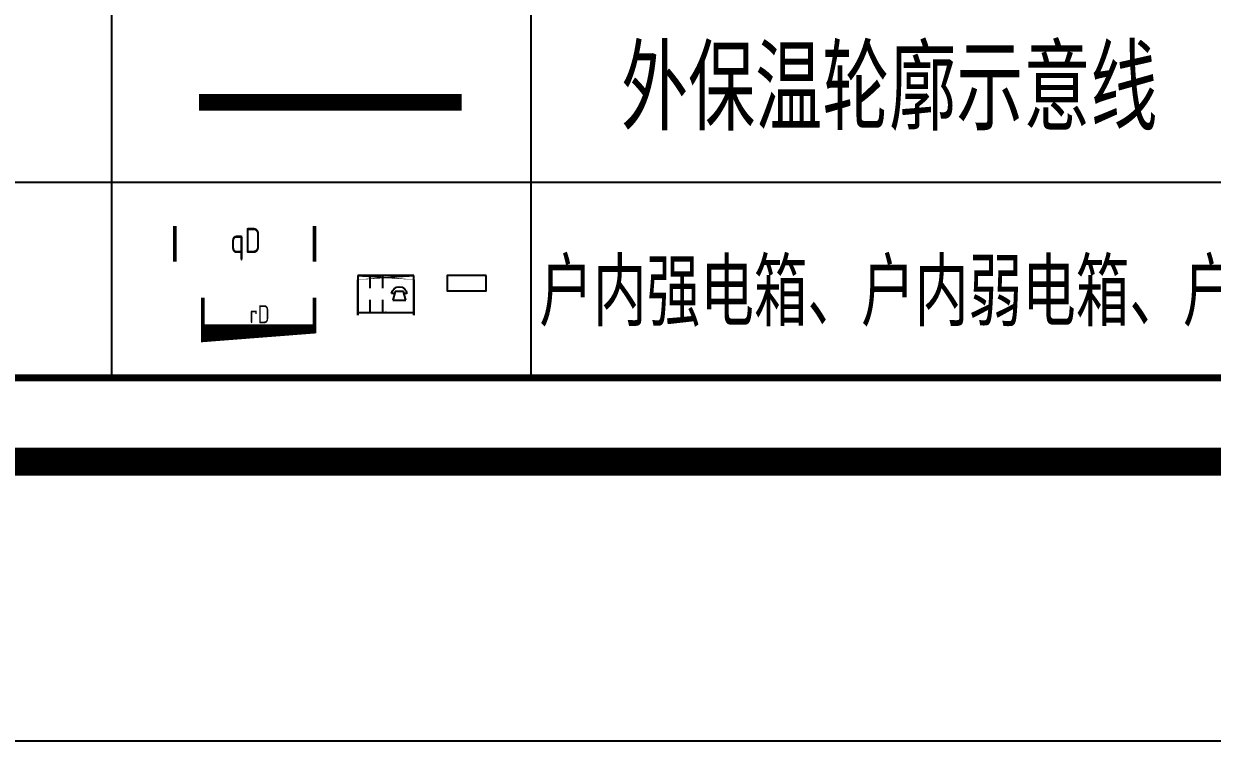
# Model space of a CAD drawing. Extents: x -518115 to 1124316, y -209821 to 1628073.
# Drawn here: x 822538 to 826792, y -206835 to -204269 of the extents above; entities that cross this region are included whole.
import ezdxf
from ezdxf.enums import TextEntityAlignment as Align

# ---------------------------------------------------------------- set-up
doc = ezdxf.new("R2010")
doc.units = 0
doc.header["$LTSCALE"] = 1000
doc.header["$MEASUREMENT"] = 0
doc.linetypes.add('DASH', pattern=[0.35, 0.25, -0.1])
for name, color, linetype in [('C-Sheet-图框', 101, 'Continuous'), ('EQUIP-安防', 3, 'Continuous'), ('PUB_TEXT', 4, 'Continuous'), ('修改标示', 212, 'Continuous'), ('图框', 140, 'Continuous')]:
    doc.layers.add(name, color=color, linetype=linetype)
doc.layers.add('EQUIP-消防', color=3, linetype='Continuous', lineweight=20)
doc.layers.add('yichutu', color=7, linetype='Continuous', true_color=0xffffff, plot=False)
doc.styles.add('_TEL_DIM', font='SIMPLEX', dxfattribs={"width": 0.8, "height": 3.5, "bigfont": 'HZTXT'})
doc.styles.add('房间名称', font='TSSDENG', dxfattribs={"width": 0.8, "bigfont": 'HZTXT'})

# ---------------------------------------------------------------- blocks, each defined once
blk = doc.blocks.new('TK')
at = {"layer": '图框'}
blk.add_lwpolyline([(465375.0184975343, 548713.6539831527), (549475.0184975343, 548713.6539831527), (549475.0184975343, 489313.6539831528), (465375.0184975343, 489313.6539831528)], close=True, dxfattribs=at)
blk.add_lwpolyline([(465375.0184975343, 548713.6539831527), (549475.0184975343, 548713.6539831527), (549475.0184975343, 489313.6539831528), (465375.0184975343, 489313.6539831528)], close=True, dxfattribs=at)
at = {"layer": '图框', "const_width": 100}
blk.add_lwpolyline([(548475.0184975343, 490313.6539831528), (548475.0184975343, 547713.6539831527), (467875.0184975343, 547713.6539831527), (467875.0184975343, 490313.6539831528)], close=True, dxfattribs=at)
blk = doc.blocks.new('$equip$00002628')
at = {"linetype": 'Continuous'}
for p, q in [((-0.624999999998181, 0.4150000000045111), (0.625000000001819, 0.4150000000045111)), ((-0.624999999998181, -0.4150000000045111), (-0.624999999998181, 0.4150000000045111)), ((0.07074779736467462, 0.1292446097322681), (0.07074779736467462, 0.4150000000045111)), ((0.3500291924156045, 0.1292446097322681), (0.3500291924156045, 0.4150000000045111)), ((0.625000000001819, 0.4150000000045111), (0.625000000001819, -0.4150000000045111)), ((-0.4717313354612998, 0.009603462141967611), (-0.4090194958534994, 0.009603462141967611)), ((-0.4457289298279647, -0.1375965378647379), (-0.3945289298262651, 0.05760346212991863)), ((-0.3945289298262651, 0.05760346212991863), (-0.3945289298262651, 0.05760346212991863)), ((-0.3945289298262651, 0.05760346212991863), (-0.2057289298081741, 0.05760346212991863)), ((-0.2057289298081741, 0.05760346212991863), (-0.1545289298064745, -0.1375965378647379)), ((-0.1912383637663879, 0.009603462141967611), (-0.1285265242022433, 0.009603462141967611)), ((-0.1545289298064745, -0.1375965378647379), (-0.4457289298279647, -0.1375965378647379)), ((0.07074779736467462, -0.4150000000045111), (0.07074779736467462, -0.1292446097468201)), ((0.3500291924156045, -0.4150000000045111), (0.3500291924156045, -0.1292446097468201)), ((0.625000000001819, -0.4150000000045111), (-0.624999999998181, -0.4150000000045111))]:
    blk.add_line(p, q, dxfattribs=at)
at = {"const_width": 0.05}
blk.add_lwpolyline([(-0.624999999998181, 0.4150000000045111), (0.625000000001819, 0.4150000000045111), (0.625000000001819, -0.4150000000045111), (-0.624999999998181, -0.4150000000045111), (-0.624999999998181, 0.4150000000045111), (0.625000000001819, 0.4150000000045111)], dxfattribs=at)
at = {"linetype": 'Continuous'}
blk.add_arc((-0.3001289298244956, -0.01143547351603047), 0.1728873113639825, 6.989740462788838, 173.0102595372112, dxfattribs=at)
for p in [(1.818989403545856e-12, 0.4150000000045111), (-0.624999999998181, 0), (0.625000000001819, -3.637978807091713e-12), (1.818989403545856e-12, -0.4150000000045111)]:
    blk.add_point(p)
at = {"color": 7, "style": '_TEL_DIM', "flags": 1}
blk.add_attdef('A', text='', height=2.5e-05, dxfattribs=at).set_placement((1.818989403545856e-12, 0), align=Align.MIDDLE_CENTER)
blk = doc.blocks.new('A$C7D502F78')
at = {"layer": '修改标示', "ltscale": 2}
blk.add_lwpolyline([(-150.5951594244689, 197.3361875596456), (-10.59515942446887, 197.3361875596456), (-10.59515942446887, 142.3361875596456), (-150.5951594244689, 142.3361875596456)], close=True, dxfattribs=at)
blk = doc.blocks.new('GDGRDGDRGDFD')
at = {"layer": 'EQUIP-消防', "const_width": 12.82051282052028}
blk.add_lwpolyline([(136866.5605577994, 335507.811971089), (136366.5605577994, 335507.8119710906), (136366.5605577991, 335347.8119710904), (136866.5605577991, 335347.8119710888)], close=True, dxfattribs=at)
at = {"layer": 'PUB_TEXT', "color": 7, "true_color": 0xffffff, "style": '房间名称', "width": 0.8}
blk.add_text('qD', height=90, dxfattribs=at).set_placement((136565.0499633249, 335395.5346836653))
blk = doc.blocks.new('FSFSFSFSEG')
at = {"layer": 'EQUIP-消防', "const_width": 12.82051282052028}
blk.add_lwpolyline([(136866.5605577994, 335152.5449090759), (136466.5605577994, 335152.5449090774), (136466.5605577991, 335052.5449090772), (136866.5605577991, 335052.5449090757)], close=True, dxfattribs=at)
at = {"layer": 'PUB_TEXT', "color": 7, "true_color": 0xffffff, "style": '房间名称', "width": 0.8}
blk.add_text('rD', height=64.8, dxfattribs=at).set_placement((136633.7425204425, 335069.0046025831))
blk = doc.blocks.new('A$C78D13F63')
at = {"color": 5, "linetype": 'DASH', "ltscale": 0.5, "const_width": 60}
blk.add_lwpolyline([(7991.256357943406, 1285.328056716477), (7051.902937290957, 1285.328058083658)], dxfattribs=at)
at = {"layer": 'C-Sheet-图框', "color": 0}
for p, q in [((6738.631814263877, 6600.000000003143), (6738.631814261782, 300.0000000004657)), ((8238.631814262946, 6600.000000003027), (8238.63181426085, 300.0000000004657)), ((299.9999999998836, 1000.000000000466), (13786.8472416189, 1000.000000001746))]:
    blk.add_line(p, q, dxfattribs=at)
at = {"layer": 'C-Sheet-图框', "color": 0, "const_width": 23.9999999999995}
blk.add_lwpolyline([(300, 300), (300.0000000008149, 7300.00000000326), (13786.8472416189, 7300.000000002561), (13786.8472416189, 300.0000000012806), (300, 300)], dxfattribs=at)
for name, p in [('GDGRDGDRGDFD', (-129401.6382968227, -334648.876980838)), ('FSFSFSFSEG', (-129401.6382968227, -334573.9460334335))]:
    blk.add_blockref(name, p)
at = {"layer": 'EQUIP-安防', "xscale": -160, "yscale": 160, "zscale": 160, "rotation": 359.9999999998151}
blk.add_blockref('$equip$00002628', (7720.073569687549, 599.7827528386842), dxfattribs=at)
at = {"layer": '修改标示', "ltscale": 2, "xscale": -1}
blk.add_blockref('A$C7D502F78', (7928.56593421509, 468.8465652794112), dxfattribs=at)
at = {"layer": 'PUB_TEXT', "style": '房间名称', "width": 0.8}
for s, height, p in [('外保温轮廓示意线', 300, (8562.06312490697, 1184.658181155683)), ('户内强电箱、户内弱电箱、户内可视对讲机、户外可视对讲机', 240, (8269.533358933171, 484.6581811521901))]:
    blk.add_text(s, height=height, dxfattribs=at).set_placement(p)
blk = doc.blocks.new('yct-841-594-84100-59399.9999999999-100-1000.0')
at = {"layer": 'yichutu', "color": 7, "true_color": 0xffffff}
blk.add_lwpolyline([(0, 0), (0, 59399.99999999994), (84100, 59399.99999999994), (84100, 0)], close=True, dxfattribs=at)

msp = doc.modelspace()

# ---------------------------------------------------------------- block references
msp.add_blockref('TK', (348239.0943141588, -696148.6612654673))

# ---------------------------------------------------------------- next in the draw order: block references
msp.add_blockref('A$C78D13F63', (816114.1128116931, -205835.0072823146))

# ---------------------------------------------------------------- next in the draw order: block references
at = {"layer": 'yichutu'}
msp.add_blockref('yct-841-594-84100-59399.9999999999-100-1000.0', (813614.1128116931, -206835.0072823146), dxfattribs=at)

doc.saveas('drawing.dxf')
